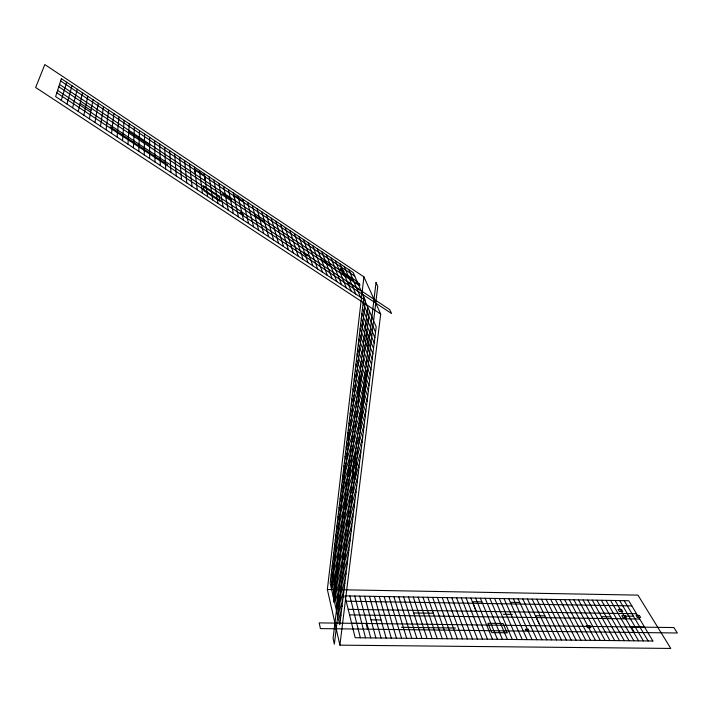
<?xml version="1.0" encoding="UTF-8"?>
<svg xmlns="http://www.w3.org/2000/svg" width="713" height="713" viewBox="0 0 713 713"><rect width="100%" height="100%" fill="white"/><g stroke="black" fill="none" stroke-linecap="round" stroke-linejoin="round"><path stroke-width="1.07" d="M149.614 158.446L149.623 137.324M144.231 154.908L144.561 133.964M138.83 151.352L139.481 130.586M133.411 147.787L134.392 127.199M127.975 144.213L129.276 123.804M122.52 140.621L124.151 120.399M117.048 137.021L119.009 116.985M111.558 133.411L113.848 113.554M327.356 589.499L363.915 276.858L44.83 64.562L35.65 87.494L380.697 314.059L339.905 645.149L670.781 648.438L637.948 595.114L327.356 589.499L339.905 645.149M344.94 469.047L343.844 478.37L346.313 486.979M348.318 440.465L349.441 430.928M331.393 588.59L365.314 301.608M333.256 596.656L367.73 307.205M334.397 594.794L335.395 586.478M348.532 476.427L349.602 467.461M358.033 396.874L360.466 376.482M337.302 573.457L338.372 564.491M344.994 509.109L346.108 499.768M334.522 602.12L369.379 311.011M366.954 345.921L368.211 335.493L365.234 328.238M360.029 425.608L366.732 370.225M106.05 129.784L108.67 110.114M100.515 126.148L103.483 106.665M94.972 122.502L98.269 103.207M89.401 118.839L93.047 99.74M83.822 115.167L87.806 96.255M78.216 111.478L82.548 92.761M72.592 107.779L77.271 89.259M66.951 104.062L71.977 85.738M61.282 100.337L66.665 82.209M371.001 619.82L381 619.953M351.625 623.287L644.579 627.146M401.437 627.333L455.482 628.019M348.194 609.348L636.531 613.733M413.692 612.957L433.566 613.251M503.387 614.285L512.362 614.419M624.731 616.085L633.376 616.21M544.866 615.872L535.418 615.738L540.169 625.747M601.505 616.709L610.765 616.843M349.548 614.864L639.721 619.044M481.845 601.843L472.38 601.692L476.248 611.273M510.374 602.325L519.732 602.476M346.197 601.202L631.825 605.89M80.15 103.323L90.952 110.462M57.601 90.373L361.054 290.681M110.15 126.816L167.591 164.703M56.808 92.833L391.562 313.497L389.726 309.62L347.891 282L349.423 285.717M59.509 84.401L357.07 281.466M128.803 131.638L149.828 145.559M222.527 193.669L231.743 199.765M344.709 274.541L353.22 280.173M254.969 215.629L264.559 221.975M321.429 259.603L330.618 265.691M58.751 86.763L358.648 285.111M243.338 201.396L233.811 195.059L234.996 200.611M60.614 80.934L354.744 276.1M624.205 600.667L648.153 640.96M619.659 600.587L643.393 640.907M634.427 632.467L631.228 626.994L673.892 627.556L677.35 632.992L320.395 628.599L319.219 622.886L366.045 623.501L367.543 629.178M615.114 600.515L638.634 640.853M610.56 600.435L633.866 640.8M605.997 600.355L629.089 640.746M601.424 600.275L624.303 640.693M596.852 600.194L619.517 640.639M592.271 600.123L614.713 640.586M587.681 600.043L609.909 640.541M583.091 599.963L605.105 640.488M578.484 599.883L600.284 640.434M573.876 599.802L595.462 640.381M569.268 599.722L590.622 640.327M564.643 599.642L585.783 640.274M560.017 599.562L580.943 640.221M555.391 599.481L576.086 640.167M550.748 599.401L571.229 640.114M546.105 599.33L566.354 640.06M541.452 599.25L561.479 640.007M536.791 599.17L556.595 639.944M532.121 599.089L551.71 639.891M527.451 599.009L546.809 639.837M522.772 598.929L541.907 639.784M518.084 598.849L536.996 639.73M513.396 598.76L532.076 639.677M363.915 276.858L380.697 314.059M508.699 598.679L527.148 639.623M503.993 598.599L522.219 639.57M499.278 598.519L517.273 639.516M494.564 598.439L512.326 639.463M489.831 598.359L507.371 639.401M363.122 303.123L375.537 332.258M348.782 269.639L360.511 297.178M485.107 598.278L502.407 639.347M362.516 308.292L374.869 337.677M344.334 266.68L355.814 294.086M370.065 331.955L371.74 335.983M480.366 598.198L497.433 639.294M361.91 313.453L374.209 343.087M339.86 263.712L351.099 290.984M361.304 318.586L373.55 348.47M475.616 598.118L492.46 639.24M335.377 260.735L346.366 287.874M360.707 323.711L372.89 353.844M470.865 598.029L487.469 639.187M360.101 328.818L372.239 359.192M330.885 257.75L341.625 284.754M466.106 597.949L482.478 639.133M359.504 333.907L371.589 364.53M461.338 597.868L477.478 639.071M326.376 254.755L336.866 281.617M358.906 338.987L370.938 369.851M456.57 597.788L472.469 639.017M358.309 344.04L370.288 375.154M321.857 251.751L332.089 278.48M357.721 349.085L369.637 380.439M451.792 597.708L467.452 638.964M357.124 354.12L368.995 385.706M317.321 248.739L327.303 275.334M447.006 597.619L462.434 638.91M356.536 359.138L368.354 390.956M312.775 245.718L322.499 272.17M442.212 597.539L457.398 638.857M355.947 364.138L367.712 396.187M355.359 369.12L367.079 401.41M437.408 597.458L452.363 638.795M308.212 242.687L317.677 268.997M354.78 374.093L366.437 406.606M432.604 597.378L447.318 638.741M354.192 379.04L365.805 411.793M303.631 239.648L312.847 265.815M353.612 383.986L365.172 416.962M427.791 597.289L442.265 638.688M353.033 388.906L364.539 422.114M299.041 236.591L307.989 262.625M422.969 597.209L437.203 638.625M352.454 393.817L363.915 427.256M351.883 398.719L363.291 432.372M418.139 597.129L432.131 638.572M294.442 233.534L303.132 259.425M351.304 403.603L362.667 437.479M413.308 597.039L427.06 638.518M350.734 408.469L362.044 442.568M350.163 413.317L361.42 447.639M289.826 230.468L298.248 256.217M408.46 596.959L421.971 638.465M349.593 418.157L360.805 452.693M349.031 422.978L360.19 457.737M403.611 596.879L416.882 638.402M285.191 227.394L293.346 252.999M348.461 427.791L359.575 462.764M347.899 432.586L358.96 467.773M398.754 596.79L411.784 638.349M347.338 437.372L358.345 472.764M280.548 224.31L288.435 249.764M346.776 442.14L357.739 477.737M393.897 596.71L406.677 638.295M346.215 446.891L357.133 482.701M345.662 451.632L356.527 487.647M275.886 221.208L283.507 246.52M389.022 596.629L401.562 638.233M345.101 456.356L355.921 492.585M344.548 461.07L355.324 497.505M384.147 596.54L396.437 638.18M343.996 465.767L354.717 502.407M271.216 218.107L278.569 243.276M343.443 470.455L354.12 507.291M379.263 596.46L391.303 638.126M342.9 475.125L353.532 512.166M342.347 479.787L352.935 517.023M266.528 214.996L273.605 240.014M374.378 596.371L386.17 638.064M341.803 484.43L352.338 521.863M341.26 489.056L351.75 526.693M369.477 596.291L381.018 638.01M340.716 493.672L351.161 531.506M261.831 211.868L268.632 236.734M340.172 498.28L350.573 536.301M339.629 502.87L349.994 541.087M364.575 596.211L375.867 637.948M339.094 507.451L349.406 545.855M338.559 512.014L348.826 550.605M359.664 596.121L370.707 637.894M257.108 208.74L263.641 233.454M338.024 516.568L348.247 555.347M337.49 521.105L347.668 560.07M336.955 525.633L347.088 564.785M354.744 596.041L365.537 637.841M336.429 530.142L346.518 569.482M252.384 205.594L258.632 230.156M335.894 534.643L345.939 574.17M349.816 595.952L360.359 637.779M335.368 539.126L345.368 578.84M334.843 543.6L344.807 583.492M334.317 548.065L344.236 588.136M333.791 552.513L343.666 592.761M247.634 202.439L253.605 226.85M333.274 556.951L343.105 597.378M332.757 561.372L342.543 601.977M332.231 565.783L341.982 606.558M331.714 570.186L341.42 611.139M337.998 597.69L339.317 603.251M331.197 574.571L340.867 615.693M242.875 199.284L248.57 223.534M330.689 578.938L340.306 620.239M238.106 196.111L243.516 220.21M233.32 192.929L238.436 216.877M228.516 189.738L233.347 213.526M223.695 186.539L228.249 210.166M218.864 183.33L223.124 206.797M214.016 180.104L217.982 203.419M209.159 176.877L212.831 200.023M204.283 173.633L207.652 196.628M205.317 180.959L204.542 175.63L194.765 169.15L195.407 174.391M199.39 170.389L202.465 193.214M194.48 167.127L197.26 189.783M189.56 163.856L192.038 186.351M184.622 160.577L186.788 182.902M179.667 157.288L181.53 179.444M174.703 153.981L176.263 175.968M169.712 150.675L170.968 172.493M164.712 147.35L165.657 168.999M159.703 144.017L160.327 165.487M154.668 140.675L154.979 161.976M363.737 297.936L330.172 583.305L339.753 624.775L376.197 326.812L363.737 297.936M334.103 577.129L334.21 582.414L334.593 579.17L334.103 577.129M333.827 596.906L333.925 602.235L334.308 599.009L333.827 596.906M335.618 583.466L335.226 586.728L335.716 588.804L336.108 585.542L335.618 583.466M354.406 456.097L352.579 471.257L355.056 479.412L356.91 464.101L354.406 456.097M342.971 553.841L342.57 557.218L343.087 559.277L343.497 555.89L342.971 553.841M376.027 282.598L333.087 638.385L334.352 644.16L377.774 286.305L376.027 282.598M351.652 495.927L351.616 499.858L351.652 495.927M61.345 78.671L55.605 96.603L365.199 300.262L353.229 272.589L61.345 78.671M507.059 632.788L491.774 632.609L487.933 623.287L503.057 623.492L507.059 632.788M652.894 641.014L355.172 637.725L344.878 595.872L628.741 600.747L652.894 641.014M589.767 625.586L586.3 625.542L587.423 627.654L590.899 627.698L589.767 625.586M528.208 629.312L525.329 629.276L525.873 630.47L528.752 630.506L528.208 629.312M622.681 611.469L619.321 611.415L618.144 609.401L621.504 609.455L622.681 611.469M639.374 615.417L636.014 615.364L637.235 617.405L640.604 617.458L639.374 615.417M625.167 615.711L621.781 615.667L622.975 617.716L626.362 617.761L625.167 615.711M219.016 196.013L203.357 185.674L204.087 190.888L219.952 201.333L219.016 196.013M306.902 254.514L303.426 252.224L303.89 253.578L307.374 255.887L306.902 254.514M243.017 214.64L240.067 212.697L243.178 215.353L243.017 214.64M343.506 270.485L340.199 268.293L340.752 269.648L344.067 271.84L343.506 270.485M359.379 283.801L356.072 281.617L356.678 283.016L359.985 285.209L359.379 283.801M345.252 274.71L341.919 272.5L342.481 273.881L345.823 276.091L345.252 274.71"/></g></svg>
